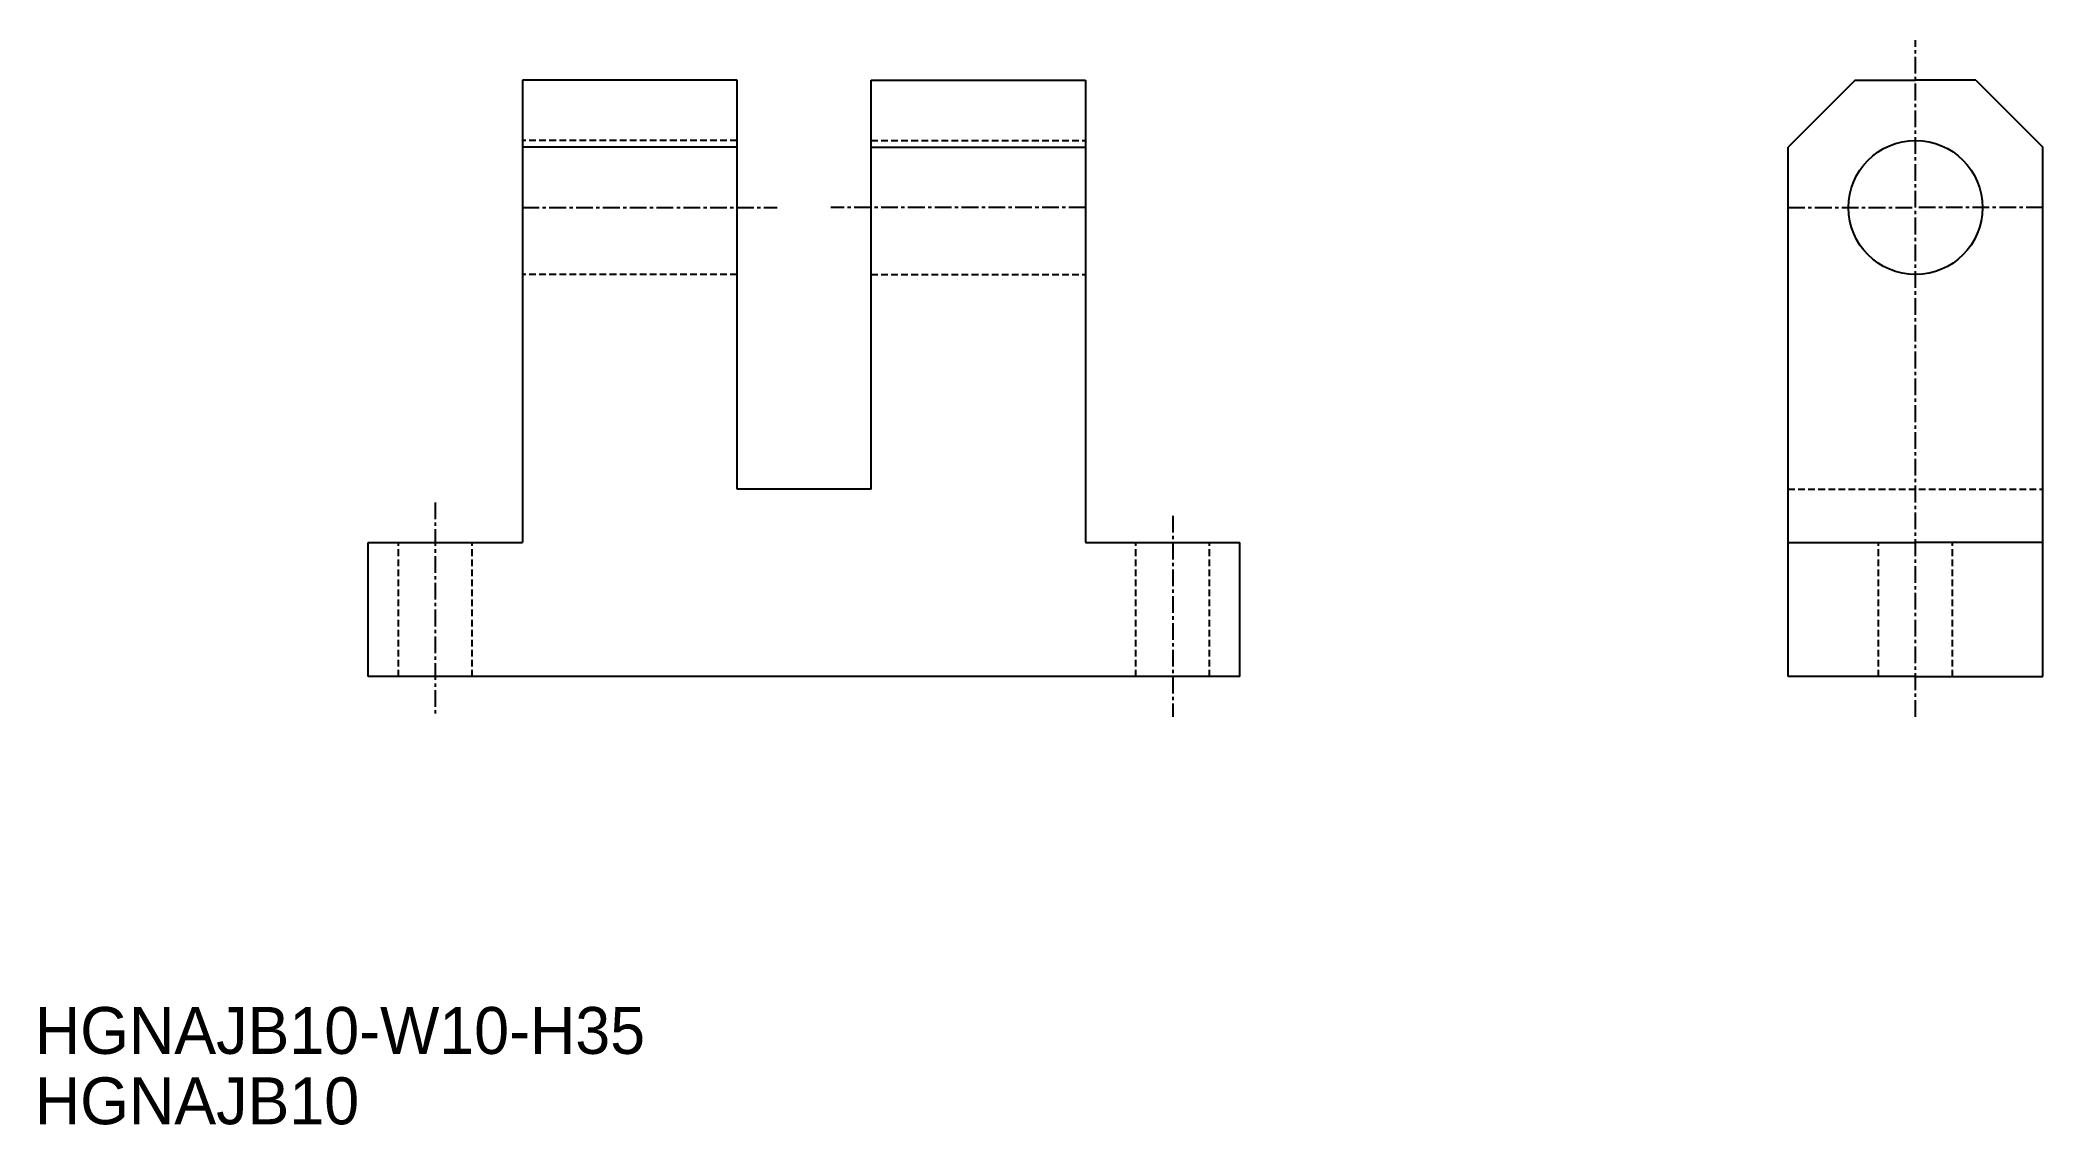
# Model space of a CAD drawing. Extents: x 1 to 150, y 1 to 82.
import ezdxf

# ---------------------------------------------------------------- set-up
doc = ezdxf.new("R2010")
doc.units = 0
doc.linetypes.add('CENTER', pattern=[2, 1.25, -0.25, 0.25, -0.25])
doc.linetypes.add('DASHED', pattern=[0.75, 0.5, -0.25])
doc.layers.get('0').update_dxf_attribs({"linetype": 'CONTINUOUS'})
doc.layers.add('CENTER', color=1, linetype='CENTER')

msp = doc.modelspace()

# ---------------------------------------------------------------- linework, layer by layer
at = {"color": 7, "linetype": 'CONTINUOUS'}
for p, q in [((36.82, 78.83), (36.82, 44.33)), ((52.82, 78.83), (36.82, 78.83)), ((52.82, 48.33), (52.82, 78.83)), ((62.82, 48.33), (62.82, 78.83)), ((62.82, 78.83), (78.82, 78.83)), ((78.82, 78.83), (78.82, 44.33)), ((136.22, 78.83), (131.22, 73.83)), ((136.22, 78.83), (140.72, 78.83)), ((145.22, 78.83), (140.72, 78.83)), ((145.22, 78.83), (150.22, 73.83)), ((52.82, 73.83), (36.82, 73.83)), ((62.82, 73.83), (78.82, 73.83)), ((131.22, 34.33), (131.22, 73.83)), ((150.22, 34.33), (150.22, 73.83)), ((62.82, 48.33), (52.82, 48.33)), ((25.32, 34.33), (25.32, 44.33)), ((25.32, 44.33), (36.82, 44.33)), ((78.82, 44.33), (90.32, 44.33)), ((90.32, 34.33), (90.32, 44.33)), ((131.22, 44.33), (140.72, 44.33)), ((150.22, 44.33), (140.72, 44.33)), ((90.32, 34.33), (25.32, 34.33)), ((140.72, 34.33), (131.22, 34.33)), ((140.72, 34.33), (150.22, 34.33))]:
    msp.add_line(p, q, dxfattribs=at)
at = {"color": 3, "linetype": 'DASHED'}
for p, q in [((52.82, 74.33), (36.82, 74.33)), ((62.82, 74.33), (78.82, 74.33)), ((52.82, 64.33), (36.82, 64.33)), ((62.82, 64.33), (78.82, 64.33)), ((131.22, 48.33), (150.22, 48.33)), ((27.57, 34.33), (27.57, 44.33)), ((33.07, 34.33), (33.07, 44.33)), ((82.57, 34.33), (82.57, 44.33)), ((88.07, 34.33), (88.07, 44.33)), ((137.97, 34.33), (137.97, 44.33)), ((143.47, 34.33), (143.47, 44.33))]:
    msp.add_line(p, q, dxfattribs=at)
at = {"color": 7, "linetype": 'CONTINUOUS'}
msp.add_circle((140.72, 69.33), 5, dxfattribs=at)
at = {"layer": 'CENTER', "color": 1, "linetype": 'CENTER'}
for p, q in [((140.72, 31.33), (140.72, 81.83)), ((36.82, 69.33), (55.82, 69.33)), ((78.82, 69.33), (59.82, 69.33)), ((131.22, 69.33), (140.72, 69.33)), ((150.22, 69.33), (140.72, 69.33)), ((30.32, 47.33), (30.32, 31.33)), ((85.32, 46.33), (85.32, 31.33))]:
    msp.add_line(p, q, dxfattribs=at)

# ---------------------------------------------------------------- texts
at = {"color": 7, "linetype": 'CONTINUOUS'}
for s, p in [('HGNAJB10-W10-H35', (0.45, 6.18)), ('HGNAJB10', (0.45, 0.93))]:
    msp.add_text(s, height=3.5, dxfattribs=at).set_placement(p)

doc.saveas('drawing.dxf')
